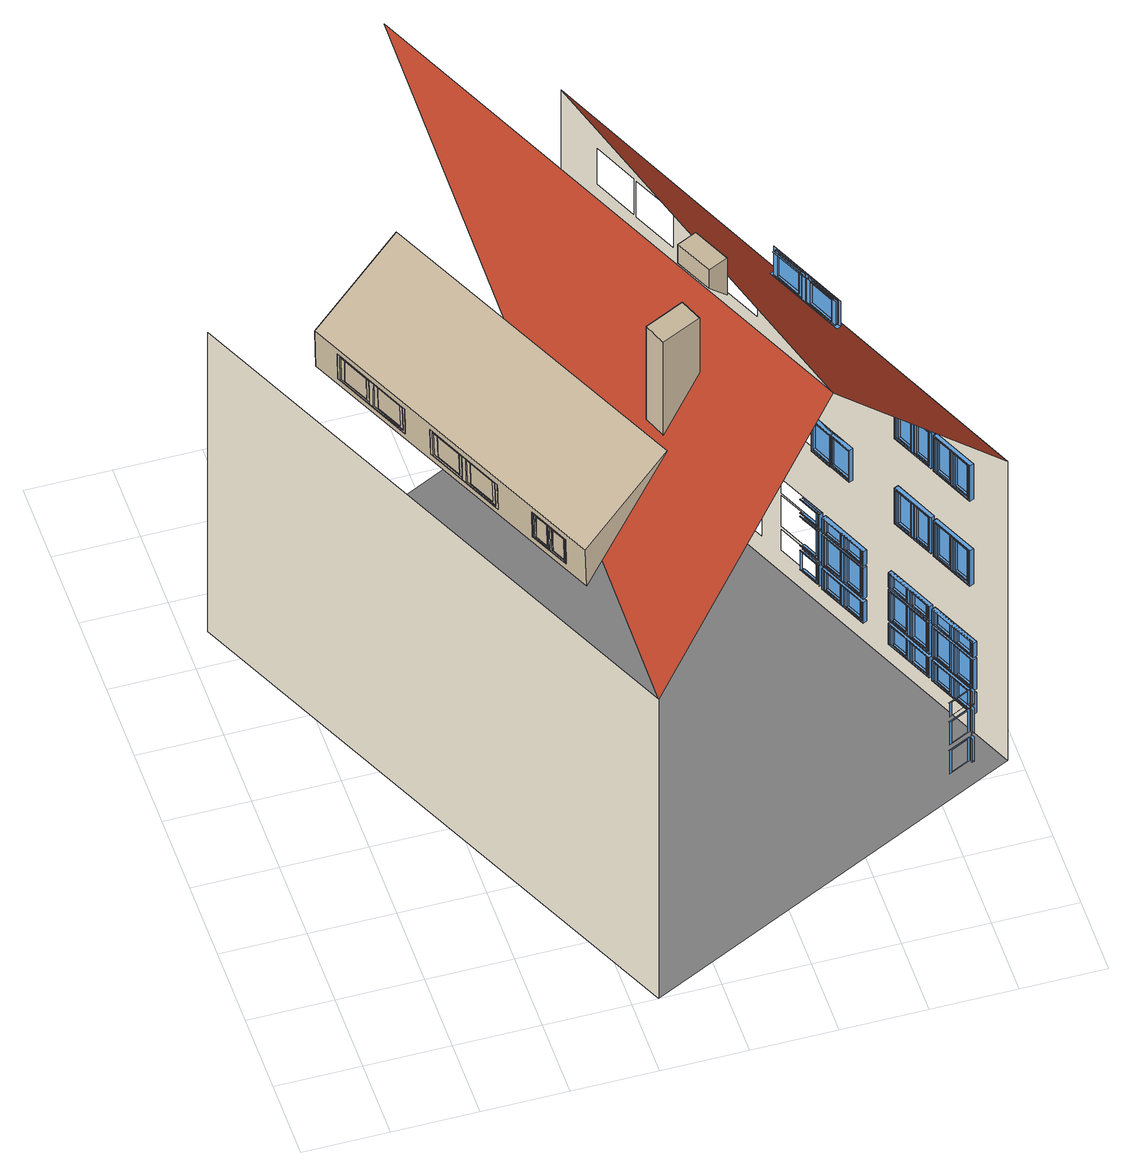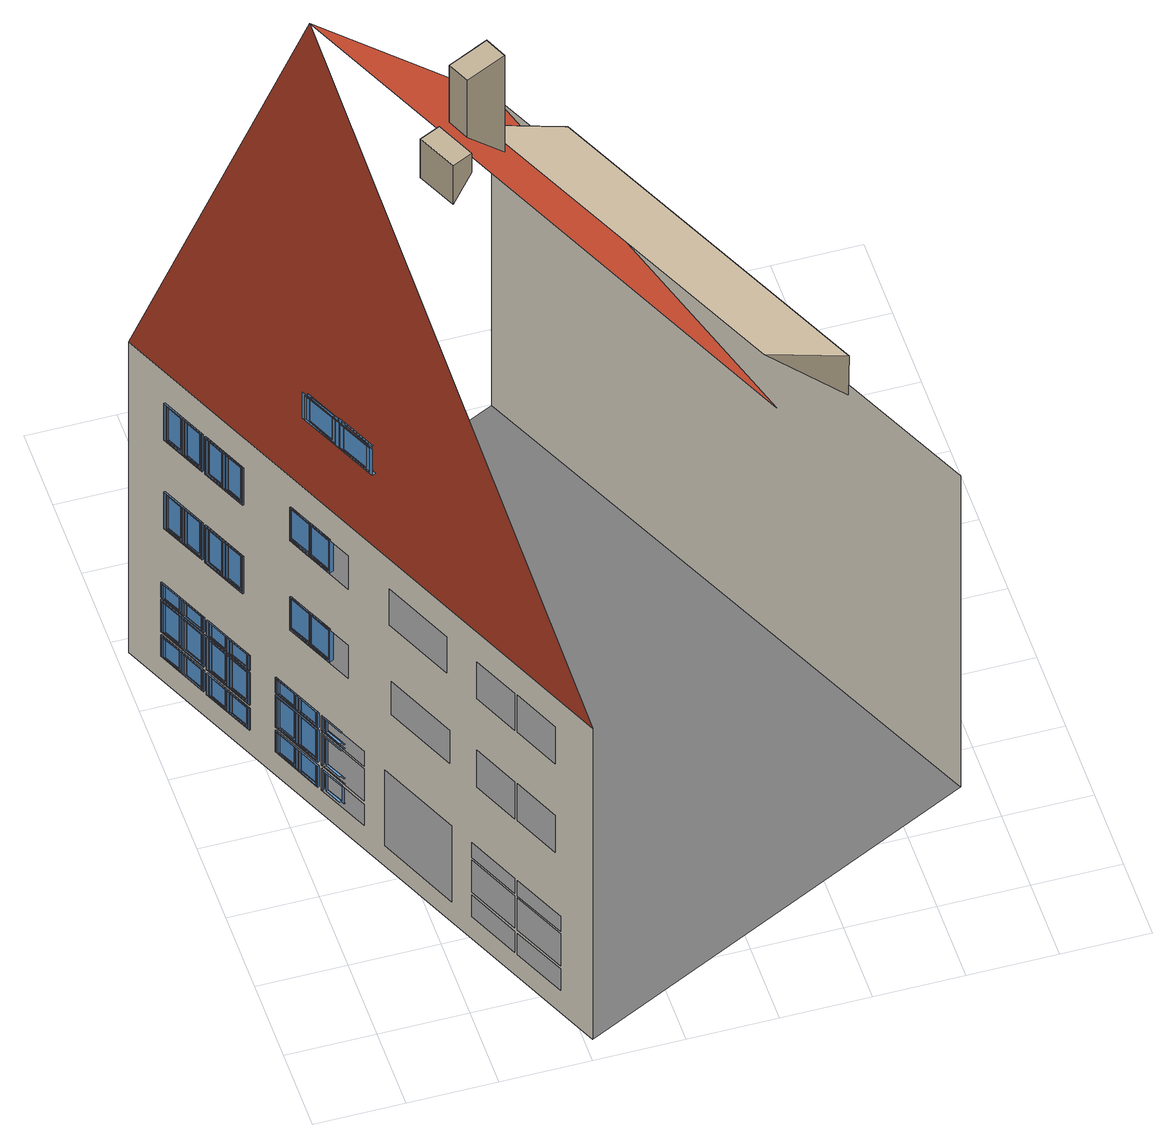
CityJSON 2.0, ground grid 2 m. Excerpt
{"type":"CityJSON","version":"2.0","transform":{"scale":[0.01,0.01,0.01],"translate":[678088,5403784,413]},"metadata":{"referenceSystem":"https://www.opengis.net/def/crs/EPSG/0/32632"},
"CityObjects":{
"building1":{"type":"Building","attributes":{"dataAvailable":"Sufficient","measuredHeight":16.65},"children":["building1-1","building1-2","building1-3"],"geometry":[{"type":"MultiSurface","lod":"3","boundaries":[[[0,1,2,3]],[[4,1,5]],[[0,3,6,7]],[[8,5,9]],[[10,11,12,13]],[[13,12,14,15],[16,17,18,19]],[[20,21,15,14]],[[17,16,22,23]],[[11,24,25,20]],[[20,14,12,11]],[[26,27,28,29]],[[30,31,22,23]],[[27,26,32,33],[30,31,22,23]],[[24,34,35,25]],[[33,32,36,37]],[[18,17,23,30]],[[38,39,40,41]],[[42,40,41,43],[29,28,44,45,46,47,37,36]],[[48,49,50,51]],[[27,33,37,28]],[[52,53,35,34],[49,54,55,48]],[[56,57,44,47]],[[47,44,28,37]],[[58,25,35,53]],[[49,54,59,50]],[[60,61,57,56],[59,62,51,50]],[[55,48,51,62]],[[50,59,62,51]],[[57,61,45,44]],[[60,56,47,46]],[[54,55,62,59]],[[61,60,46,45]],[[63,64,65,66]],[[67,68,69,70]],[[71,72,73,74]],[[66,65,75,76],[77,78,79,80]],[[70,69,81,82],[83,84,85,86]],[[74,73,87,88],[89,90,91,92]],[[93,63,66,76]],[[94,67,70,82]],[[95,71,74,88]],[[96,97,98,99]],[[100,101,102,103]],[[104,105,106,107]],[[108,109,110,111]],[[112,113,114,115]],[[116,117,118,119]],[[120,121,122,123]],[[124,125,126,127]],[[128,129,130,131]],[[122,132,133,123],[134,135,136,137]],[[138,139,133,132]],[[140,141,142,143]],[[144,145,146,147]],[[148,149,150,151]],[[152,153,154,155]],[[156,157,158,159,160,161,162,163,149,148]],[[164,165,166,167,168,169,170,171,153,152]],[[134,135,172,173]],[[174,175,176,177]],[[178,179,180,181]],[[121,138,132,122]],[[125,140,143,126]],[[129,144,147,130]],[[182,183,184,185,161,160,159,158]],[[186,187,188,189,169,168,167,166]],[[149,163,190,150]],[[153,171,191,154]],[[136,137,192,193]],[[194,195,196,197]],[[198,199,200,201]],[[150,190,202,151],[203,204,205,206]],[[154,191,207,155],[208,209,210,211]],[[203,206,212,213]],[[208,211,214,215]],[[185,216,162,161]],[[189,217,170,169]],[[156,148,151,202]],[[164,152,155,207]],[[218,219,220,221]],[[222,223,224,225]],[[226,227,228,229]],[[135,136,193,172]],[[175,194,197,176]],[[179,198,201,180]],[[230,231,232,233]],[[234,235,236,237]],[[238,239,240,241]],[[213,242,204,203]],[[215,243,209,208]],[[163,244,245,156]],[[245,246,157,156]],[[171,247,248,164]],[[248,249,165,164]],[[250,244,163,162]],[[251,247,171,170]],[[252,253,254,255]],[[256,257,258,259]],[[260,261,262,263]],[[264,265,266,267]],[[268,269,270,271]],[[272,273,274,275]],[[206,205,276,212]],[[211,210,277,214]],[[156,202,190,163]],[[164,207,191,171]],[[278,279,280,281]],[[282,283,284,285]],[[244,286,287,245]],[[247,288,289,248]],[[219,290,291,220]],[[223,292,293,224]],[[227,294,295,228]],[[182,158,157,296]],[[186,166,165,297]],[[220,291,298,221],[299,300,301,302]],[[224,293,303,225],[304,305,306,307]],[[228,295,308,229],[309,310,311,312]],[[313,218,221,298]],[[314,222,225,303]],[[315,226,229,308]],[[316,264,267,317]],[[318,268,271,319]],[[320,272,275,321]],[[322,323,255,254],[324,290,219,218,313,325,326,327]],[[328,329,259,258],[330,292,223,222,314,331,332,333]],[[334,335,263,262],[336,294,227,226,315,337,338,339]],[[245,340,341,244,250,342,343,246]],[[248,344,345,247,251,346,347,249]],[[246,348,296,157]],[[249,349,297,165]],[[242,276,205,204]],[[243,277,210,209]],[[276,212,213,242]],[[277,214,215,243]],[[279,350,351,280]],[[283,352,353,284]],[[279,278,354,350],[242,276,212,213]],[[283,282,355,352],[243,277,214,215]],[[244,341,356,286]],[[247,345,357,288]],[[358,359,360,361]],[[362,363,364,365]],[[290,324,325,313]],[[292,330,331,314]],[[294,336,337,315]],[[296,182,183,184,185,216,366,281,280,351]],[[297,186,187,188,189,217,367,285,284,353]],[[354,278,281,366]],[[355,282,285,367]],[[313,298,291,290]],[[314,303,293,292]],[[315,308,295,294]],[[368,250,162,216]],[[369,251,170,217]],[[370,371,372,373]],[[374,375,376,377]],[[378,379,380,381]],[[340,245,287,382]],[[344,248,289,383]],[[324,384,385,325]],[[330,386,387,331]],[[336,388,389,337]],[[390,360,361,391,382,287,286,356]],[[392,364,365,393,383,289,288,357]],[[300,299,394,395]],[[305,304,396,397]],[[310,309,398,399]],[[391,400,358,361]],[[359,401,390,360]],[[393,402,362,365]],[[363,403,392,364]],[[6,8,9,7],[404,405,406,407],[408,409,410,411],[412,413,414,415],[416,417,418,419],[420,421,422,423],[424,425,426,427],[428,429,430,431],[432,433,434,435],[436,437,438,439],[440,441,442,443],[444,445,446,447],[448,449,450,451],[452,453,454,455],[456,457,458,459],[460,461,462,463],[257,256,464,465],[238,466,467,239],[234,468,469,235],[470,231,230,471],[472,473,261,260],[253,252,474,475],[476,477,478,479],[480,481,482,483],[484,485,486,487],[488,489,490,491],[492,493,494,495],[496,497,498,499],[500,501,502,503],[504,505,506,507],[508,509,510,511],[512,513,514,515]],[[350,354,366,351]],[[352,355,367,353]],[[516,517,394,395]],[[518,519,396,397]],[[520,521,398,399]],[[250,368,505,342]],[[251,369,510,346]],[[522,523,524,525]],[[526,527,528,529]],[[371,530,531,372]],[[375,532,533,376]],[[379,534,535,380]],[[530,371,370,536],[516,517,394,395]],[[532,375,374,537],[518,519,396,397]],[[534,379,378,538],[520,521,398,399]],[[301,300,395,516]],[[306,305,397,518]],[[311,310,399,520]],[[246,343,504,348]],[[249,347,509,349]],[[255,323,474,252]],[[259,329,464,256]],[[263,335,472,260]],[[341,340,382,391,390,356]],[[345,344,383,393,392,357]],[[525,524,351,366]],[[368,525,366,216]],[[529,528,353,367]],[[369,529,367,217]],[[351,524,348,296]],[[353,528,349,297]],[[324,327,539,384]],[[330,333,540,386]],[[336,339,541,388]],[[536,370,373,542]],[[537,374,377,543]],[[538,378,381,544]],[[358,400,401,359]],[[362,402,403,363]],[[539,545,385,384],[546,547,548,549]],[[540,550,387,386],[551,552,553,554]],[[541,555,389,388],[556,557,558,559]],[[326,325,385,545]],[[332,331,387,550]],[[338,337,389,555]],[[523,560,561,524]],[[527,562,563,528]],[[505,504,343,342]],[[510,509,347,346]],[[549,546,564,565]],[[554,551,566,567]],[[559,556,568,569]],[[560,523,522,570],[400,401,359,358]],[[562,527,526,571],[402,403,363,362]],[[390,401,400,391]],[[392,403,402,393]],[[322,254,253,475]],[[328,258,257,465]],[[334,262,261,473]],[[475,474,252,253],[372,531,572,573,574,575,542,373]],[[465,464,256,257],[376,533,576,577,578,579,543,377]],[[473,472,260,261],[380,535,580,581,582,583,544,381]],[[530,536,542,531]],[[532,537,543,533]],[[534,538,544,535]],[[570,522,525,584]],[[571,526,529,585]],[[348,524,561,584,525,368,505,504]],[[349,528,563,585,529,369,510,509]],[[546,547,586,564]],[[551,552,587,566]],[[556,557,588,568]],[[589,590,572,575]],[[591,592,576,579]],[[593,594,580,583]],[[327,326,545,539]],[[333,332,550,540]],[[339,338,555,541]],[[575,572,531,542]],[[579,576,533,543]],[[583,580,535,544]],[[548,549,565,595]],[[553,554,567,596]],[[558,559,569,597]],[[598,599,590,589],[586,595,565,564]],[[600,601,592,591],[587,596,567,566]],[[602,603,594,593],[588,597,569,568]],[[564,586,595,565]],[[566,587,596,567]],[[568,588,597,569]],[[560,570,584,561]],[[562,571,585,563]],[[590,599,573,572]],[[592,601,577,576]],[[594,603,581,580]],[[547,548,595,586]],[[552,553,596,587]],[[557,558,597,588]],[[475,474,323,322]],[[465,464,329,328]],[[473,472,335,334]],[[598,589,575,574]],[[600,591,579,578]],[[602,593,583,582]],[[599,598,574,573]],[[601,600,578,577]],[[603,602,582,581]],[[604,605,606,607]],[[608,609,610,611]],[[612,613,614,615]],[[457,456,616,617]],[[452,455,618,619]],[[463,462,620,621]],[[622,623,624,625]],[[626,627,628,629]],[[605,630,631,606]],[[609,632,633,610]],[[613,634,635,614]],[[606,631,636,607],[637,638,639,640]],[[610,633,641,611],[642,643,644,645]],[[614,635,646,615],[647,648,649,650]],[[422,421,651,652]],[[415,414,653,654]],[[655,604,607,636]],[[656,608,611,641]],[[657,612,615,646]],[[658,659,617,616],[660,630,605,604,655,661,662,663]],[[664,665,619,618],[666,632,609,608,656,667,668,669]],[[670,671,621,620],[672,634,613,612,657,673,674,675]],[[623,676,677,624]],[[627,678,679,628]],[[624,677,680,625],[681,682,683,684]],[[628,679,685,629],[686,687,688,689]],[[630,660,661,655]],[[632,666,667,656]],[[634,672,673,657]],[[690,622,625,680]],[[691,626,629,685]],[[692,693,652,651],[694,676,623,622,690,695,696,697]],[[698,699,654,653],[700,678,627,626,691,701,702,703]],[[655,636,631,630]],[[656,641,633,632]],[[657,646,635,634]],[[704,705,706,707]],[[708,709,710,711]],[[712,713,714,715]],[[660,716,717,661]],[[666,718,719,667]],[[672,720,721,673]],[[676,694,695,690]],[[678,700,701,691]],[[638,637,722,723]],[[643,642,724,725]],[[648,647,726,727]],[[690,680,677,676]],[[691,685,679,678]],[[694,728,729,695]],[[700,730,731,701]],[[732,733,734,735]],[[736,737,738,739]],[[740,741,722,723]],[[742,743,724,725]],[[744,745,726,727]],[[682,681,746,747]],[[687,686,748,749]],[[705,750,751,706]],[[709,752,753,710]],[[713,754,755,714]],[[750,705,704,756],[740,741,722,723]],[[752,709,708,757],[742,743,724,725]],[[754,713,712,758],[744,745,726,727]],[[639,638,723,740]],[[644,643,725,742]],[[649,648,727,744]],[[617,659,458,457]],[[619,665,453,452]],[[621,671,460,463]],[[660,663,759,716]],[[666,669,760,718]],[[672,675,761,720]],[[756,704,707,762]],[[757,708,711,763]],[[758,712,715,764]],[[683,682,747,765]],[[688,687,749,766]],[[765,767,746,747]],[[766,768,748,749]],[[769,733,732,770],[765,767,746,747]],[[771,737,736,772],[766,768,748,749]],[[759,773,717,716],[774,775,776,777]],[[760,778,719,718],[779,780,781,782]],[[761,783,721,720],[784,785,786,787]],[[652,693,423,422]],[[654,699,412,415]],[[733,769,788,734]],[[737,771,789,738]],[[694,697,790,728]],[[700,703,791,730]],[[662,661,717,773]],[[668,667,719,778]],[[674,673,721,783]],[[777,774,792,793]],[[782,779,794,795]],[[787,784,796,797]],[[790,798,729,728],[799,800,801,802]],[[791,803,731,730],[804,805,806,807]],[[770,732,735,808]],[[772,736,739,809]],[[696,695,729,798]],[[702,701,731,803]],[[658,616,456,459]],[[664,618,455,454]],[[670,620,462,461]],[[459,458,457,456],[706,751,810,811,812,813,762,707]],[[454,453,452,455],[710,753,814,815,816,817,763,711]],[[461,460,463,462],[714,755,818,819,820,821,764,715]],[[802,799,822,823]],[[807,804,824,825]],[[750,756,762,751]],[[752,757,763,753]],[[754,758,764,755]],[[774,775,826,792]],[[779,780,827,794]],[[784,785,828,796]],[[692,651,421,420]],[[698,653,414,413]],[[829,830,810,813]],[[831,832,814,817]],[[833,834,818,821]],[[663,662,773,759]],[[669,668,778,760]],[[675,674,783,761]],[[813,810,751,762]],[[817,814,753,763]],[[821,818,755,764]],[[420,423,422,421],[734,788,835,836,837,838,808,735]],[[413,412,415,414],[738,789,839,840,841,842,809,739]],[[769,770,808,788]],[[771,772,809,789]],[[776,777,793,843]],[[781,782,795,844]],[[786,787,797,845]],[[697,696,798,790]],[[703,702,803,791]],[[799,800,846,822]],[[804,805,847,824]],[[848,849,830,829],[826,843,793,792]],[[850,851,832,831],[827,844,795,794]],[[852,853,834,833],[828,845,797,796]],[[854,855,835,838]],[[856,857,839,842]],[[792,826,843,793]],[[794,827,844,795]],[[796,828,845,797]],[[801,802,823,858]],[[806,807,825,859]],[[838,835,788,808]],[[842,839,789,809]],[[860,861,862,863]],[[864,865,866,867]],[[868,869,870,871]],[[872,873,855,854],[846,858,823,822]],[[874,875,857,856],[847,859,825,824]],[[822,846,858,823]],[[824,847,859,825]],[[830,849,811,810]],[[832,851,815,814]],[[834,853,819,818]],[[775,776,843,826]],[[780,781,844,827]],[[785,786,845,828]],[[876,877,878,879]],[[880,881,882,883]],[[459,458,659,658]],[[454,453,665,664]],[[461,460,671,670]],[[800,801,858,846]],[[805,806,859,847]],[[420,423,693,692]],[[413,412,699,698]],[[855,873,836,835]],[[857,875,840,839]],[[449,448,884,885]],[[440,443,886,887]],[[445,444,888,889]],[[848,829,813,812]],[[850,831,817,816]],[[852,833,821,820]],[[419,418,890,891]],[[411,410,892,893]],[[872,854,838,837]],[[874,856,842,841]],[[861,894,895,862]],[[865,896,897,866]],[[869,898,899,870]],[[877,900,901,878]],[[881,902,903,882]],[[862,895,904,863],[905,906,907,908]],[[866,897,909,867],[910,911,912,913]],[[870,899,914,871],[915,916,917,918]],[[878,901,919,879],[920,921,922,923]],[[882,903,924,883],[925,926,927,928]],[[929,876,879,919]],[[930,880,883,924]],[[931,860,863,904]],[[932,864,867,909]],[[933,868,871,914]],[[934,935,891,890],[936,900,877,876,929,937,938,939]],[[940,941,893,892],[942,902,881,880,930,943,944,945]],[[849,848,812,811]],[[851,850,816,815]],[[853,852,820,819]],[[946,947,885,884],[948,894,861,860,931,949,950,951]],[[952,953,887,886],[954,896,865,864,932,955,956,957]],[[958,959,889,888],[960,898,869,868,933,961,962,963]],[[873,872,837,836]],[[875,874,841,840]],[[900,936,937,929]],[[902,942,943,930]],[[894,948,949,931]],[[896,954,955,932]],[[898,960,961,933]],[[929,919,901,900]],[[930,924,903,902]],[[931,904,895,894]],[[932,909,897,896]],[[933,914,899,898]],[[964,965,966,967]],[[968,969,970,971]],[[972,973,974,975]],[[936,976,977,937]],[[942,978,979,943]],[[980,981,982,983]],[[984,985,986,987]],[[948,988,989,949]],[[954,990,991,955]],[[960,992,993,961]],[[906,905,994,995]],[[911,910,996,997]],[[916,915,998,999]],[[921,920,1000,1001]],[[926,925,1002,1003]],[[1004,1005,994,995]],[[1006,1007,996,997]],[[1008,1009,998,999]],[[1010,1011,1000,1001]],[[1012,1013,1002,1003]],[[922,921,1001,1010]],[[927,926,1003,1012]],[[965,1014,1015,966]],[[969,1016,1017,970]],[[973,1018,1019,974]],[[1014,965,964,1020],[1004,1005,994,995]],[[1016,969,968,1021],[1006,1007,996,997]],[[1018,973,972,1022],[1008,1009,998,999]],[[1023,981,980,1024],[1010,1011,1000,1001]],[[1025,985,984,1026],[1012,1013,1002,1003]],[[891,935,416,419]],[[893,941,408,411]],[[907,906,995,1004]],[[912,911,997,1006]],[[917,916,999,1008]],[[981,1023,1027,982]],[[985,1025,1028,986]],[[885,947,450,449]],[[887,953,441,440]],[[889,959,446,445]],[[936,939,1029,976]],[[942,945,1030,978]],[[948,951,1031,988]],[[954,957,1032,990]],[[960,963,1033,992]],[[1029,1034,977,976],[1035,1036,1037,1038]],[[1030,1039,979,978],[1040,1041,1042,1043]],[[1024,980,983,1044]],[[1026,984,987,1045]],[[1020,964,967,1046]],[[1021,968,971,1047]],[[1022,972,975,1048]],[[938,937,977,1034]],[[944,943,979,1039]],[[1031,1049,989,988],[1050,1051,1052,1053]],[[1032,1054,991,990],[1055,1056,1057,1058]],[[1033,1059,993,992],[1060,1061,1062,1063]],[[1038,1035,1064,1065]],[[1043,1040,1066,1067]],[[950,949,989,1049]],[[956,955,991,1054]],[[962,961,993,1059]],[[1053,1050,1068,1069]],[[1058,1055,1070,1071]],[[1063,1060,1072,1073]],[[934,890,418,417]],[[940,892,410,409]],[[946,884,448,451]],[[952,886,443,442]],[[958,888,444,447]],[[417,416,419,418],[982,1027,1074,1075,1076,1077,1044,983]],[[409,408,411,410],[986,1028,1078,1079,1080,1081,1045,987]],[[1023,1024,1044,1027]],[[1025,1026,1045,1028]],[[451,450,449,448],[966,1015,1082,1083,1084,1085,1046,967]],[[442,441,440,443],[970,1017,1086,1087,1088,1089,1047,971]],[[447,446,445,444],[974,1019,1090,1091,1092,1093,1048,975]],[[939,938,1034,1029]],[[945,944,1039,1030]],[[1035,1036,1094,1064]],[[1040,1041,1095,1066]],[[1014,1020,1046,1015]],[[1016,1021,1047,1017]],[[1018,1022,1048,1019]],[[1096,1097,1074,1077]],[[1098,1099,1078,1081]],[[1050,1051,1100,1068]],[[1055,1056,1101,1070]],[[1060,1061,1102,1072]],[[1037,1038,1065,1103]],[[1042,1043,1067,1104]],[[1077,1074,1027,1044]],[[1081,1078,1028,1045]],[[1105,1106,1082,1085]],[[1107,1108,1086,1089]],[[1109,1110,1090,1093]],[[951,950,1049,1031]],[[957,956,1054,1032]],[[963,962,1059,1033]],[[1085,1082,1015,1046]],[[1089,1086,1017,1047]],[[1093,1090,1019,1048]],[[1111,1112,1097,1096],[1094,1103,1065,1064]],[[1113,1114,1099,1098],[1095,1104,1067,1066]],[[1064,1094,1103,1065]],[[1066,1095,1104,1067]],[[1052,1053,1069,1115]],[[1057,1058,1071,1116]],[[1062,1063,1073,1117]],[[1118,1119,1106,1105],[1100,1115,1069,1068]],[[1120,1121,1108,1107],[1101,1116,1071,1070]],[[1122,1123,1110,1109],[1102,1117,1073,1072]],[[1068,1100,1115,1069]],[[1070,1101,1116,1071]],[[1072,1102,1117,1073]],[[1036,1037,1103,1094]],[[1041,1042,1104,1095]],[[417,416,935,934]],[[409,408,941,940]],[[1097,1112,1075,1074]],[[1099,1114,1079,1078]],[[1106,1119,1083,1082]],[[1108,1121,1087,1086]],[[1110,1123,1091,1090]],[[1051,1052,1115,1100]],[[1056,1057,1116,1101]],[[1061,1062,1117,1102]],[[451,450,947,946]],[[442,441,953,952]],[[447,446,959,958]],[[1111,1096,1077,1076]],[[1113,1098,1081,1080]],[[1118,1105,1085,1084]],[[1120,1107,1089,1088]],[[1122,1109,1093,1092]],[[1112,1111,1076,1075]],[[1114,1113,1080,1079]],[[1119,1118,1084,1083]],[[1121,1120,1088,1087]],[[1123,1122,1092,1091]]],"semantics":{"surfaces":[{"type":"WallSurface"},{"type":"RoofSurface","klumMaterialClass":"Ceramic","klumMaterialIndex":"D201","materialUncertainty":0.3},{"type":"GroundSurface"},{"type":"Window"}],"values":[0,1,2,1,3,3,3,3,3,3,3,3,3,3,3,3,3,3,3,3,3,3,3,3,3,3,3,3,3,3,3,3,3,3,3,3,3,3,3,3,3,3,3,3,3,3,3,3,3,3,3,3,3,3,3,3,3,3,3,3,3,3,3,3,3,3,3,3,3,3,3,3,3,3,3,3,3,3,3,3,3,3,3,3,3,3,3,3,3,3,3,3,3,3,3,3,3,3,3,3,3,3,3,3,3,3,3,3,3,3,3,3,3,3,3,3,3,3,3,3,3,3,3,3,3,3,3,3,3,3,3,3,3,3,3,3,3,3,3,3,3,3,3,3,3,3,3,3,3,3,3,3,3,3,3,3,3,3,3,3,3,3,3,3,3,3,3,3,3,3,3,3,0,3,3,3,3,3,3,3,3,3,3,3,3,3,3,3,3,3,3,3,3,3,3,3,3,3,3,3,3,3,3,3,3,3,3,3,3,3,3,3,3,3,3,3,3,3,3,3,3,3,3,3,3,3,3,3,3,3,3,3,3,3,3,3,3,3,3,3,3,3,3,3,3,3,3,3,3,3,3,3,3,3,3,3,3,3,3,3,3,3,3,3,3,3,3,3,3,3,3,3,3,3,3,3,3,3,3,3,3,3,3,3,3,3,3,3,3,3,3,3,3,3,3,3,3,3,3,3,3,3,3,3,3,3,3,3,3,3,3,3,3,3,3,3,3,3,3,3,3,3,3,3,3,3,3,3,3,3,3,3,3,3,3,3,3,3,3,3,3,3,3,3,3,3,3,3,3,3,3,3,3,3,3,3,3,3,3,3,3,3,3,3,3,3,3,3,3,3,3,3,3,3,3,3,3,3,3,3,3,3,3,3,3,3,3,3,3,3,3,3,3,3,3,3,3,3,3,3,3,3,3,3,3,3,3,3,3,3,3,3,3,3,3,3,3,3,3,3,3,3,3,3,3,3,3,3,3,3,3,3,3,3,3,3,3,3,3,3,3,3,3,3,3,3,3,3,3,3,3,3,3,3,3,3,3,3,3,3,3,3,3,3,3,3,3,3,3,3,3,3,3,3,3,3,3,3,3,3,3,3,3,3,3,3,3,3,3,3,3,3,3,3,3,3,3,3,3,3,3,3,3,3,3,3,3,3,3,3,3,3,3,3,3,3,3,3,3,3,3,3,3,3,3,3,3,3,3,3,3,3,3,3,3,3,3,3,3,3,3,3,3,3,3,3,3,3,3,3,3,3,3,3,3,3,3,3,3,3,3,3,3,3,3,3,3,3,3,3,3,3,3,3,3,3,3,3,3,3,3,3,3,3,3,3,3,3,3,3,3,3,3,3,3,3,3,3,3,3,3,3,3,3,3,3,3,3,3,3,3,3,3,3,3,3,3,3,3,3,3,3,3,3,3,3,3,3,3,3,3,3,3,3,3,3,3,3,3,3]}}]},
"building1-1":{"type":"BuildingInstallation","parents":["building1"],"geometry":[{"type":"MultiSurface","lod":"3","boundaries":[[[1124,1125,1126]],[[1127,1128,1129]],[[1125,1124,1129,1128],[1130,1131,1132,1133],[1134,1135,1136,1137],[1138,1139,1140,1141]],[[1126,1125,1128,1127]],[[1142,1143,1144,1145]],[[1146,1147,1148,1149]],[[1150,1151,1152,1153],[1142,1149,1154,1155,1146,1156,1157,1143]],[[1137,1136,1135,1134],[1158,1159,1160,1161,1162,1163,1164,1165]],[[1166,1167,1161,1160]],[[1135,1134,1153,1152]],[[1168,1169,1170,1171]],[[1172,1173,1174,1175]],[[1157,1156,1176,1177]],[[1178,1179,1180,1181]],[[1137,1136,1151,1150]],[[1182,1166,1160,1163]],[[1142,1145,1176,1156]],[[1155,1154,1183,1184]],[[1185,1186,1174,1175]],[[1169,1178,1181,1170]],[[1179,1168,1171,1180]],[[1152,1151,1136,1135]],[[1146,1155,1184,1147]],[[1167,1187,1162,1161]],[[1188,1189,1164,1159]],[[1181,1180,1171,1170]],[[1163,1160,1159,1164]],[[1143,1157,1177,1144]],[[1187,1182,1163,1162]],[[1183,1148,1147,1184],[1173,1172,1190,1191]],[[1189,1192,1165,1164]],[[1192,1193,1158,1165]],[[1190,1172,1175,1185]],[[1150,1153,1134,1137]],[[1188,1193,1192,1189],[1185,1186,1174,1175]],[[1154,1149,1148,1183]],[[1144,1177,1176,1145],[1178,1179,1168,1169]],[[1187,1167,1166,1182],[1180,1171,1170,1181]],[[1149,1142,1156,1146]],[[1193,1188,1159,1158]],[[1194,1195,1196,1197]],[[1139,1138,1198,1199]],[[1200,1201,1196,1195]],[[1202,1203,1204,1205]],[[1206,1207,1208,1209]],[[1139,1138,1141,1140],[1210,1211,1204,1212,1213,1205,1214,1215]],[[1216,1217,1218,1219]],[[1220,1221,1222,1223]],[[1200,1224,1225,1201]],[[1199,1198,1226,1227],[1200,1209,1228,1229,1206,1195,1194,1224]],[[1141,1140,1227,1226]],[[1203,1230,1212,1204]],[[1231,1232,1219,1218]],[[1233,1208,1207,1234],[1221,1220,1235,1236]],[[1237,1238,1211,1210]],[[1230,1239,1213,1212]],[[1240,1241,1215,1214]],[[1224,1194,1197,1225]],[[1239,1230,1203,1202],[1232,1219,1218,1231]],[[1225,1197,1196,1201],[1242,1243,1216,1217]],[[1235,1220,1223,1244]],[[1226,1198,1138,1141]],[[1243,1216,1219,1232]],[[1238,1240,1214,1211]],[[1209,1200,1195,1206]],[[1239,1202,1205,1213]],[[1228,1209,1208,1233]],[[1199,1227,1140,1139]],[[1217,1242,1231,1218]],[[1229,1228,1233,1234]],[[1241,1237,1210,1215]],[[1242,1243,1232,1231]],[[1244,1245,1222,1223]],[[1205,1204,1211,1214]],[[1206,1229,1234,1207]],[[1238,1237,1241,1240],[1244,1245,1222,1223]],[[1246,1247,1248,1249]],[[1130,1133,1250,1251]],[[1252,1253,1254,1255]],[[1256,1257,1258,1259]],[[1260,1261,1262,1263]],[[1132,1131,1130,1133],[1264,1265,1255,1254,1266,1267,1268,1269]],[[1270,1271,1272,1273]],[[1274,1275,1276,1277]],[[1278,1279,1251,1250],[1274,1273,1280,1281,1270,1261,1260,1275]],[[1275,1260,1263,1276]],[[1270,1281,1282,1271]],[[1267,1255,1265,1268]],[[1280,1273,1272,1283]],[[1284,1285,1286,1287],[1288,1289,1248,1249]],[[1285,1284,1265,1264]],[[1253,1290,1266,1254]],[[1290,1253,1252,1291],[1292,1259,1258,1293]],[[1276,1263,1262,1277],[1294,1295,1256,1257]],[[1278,1250,1133,1132]],[[1273,1274,1261,1270]],[[1287,1286,1269,1268]],[[1284,1287,1268,1265]],[[1293,1292,1259,1258]],[[1251,1279,1131,1130]],[[1286,1285,1264,1269]],[[1290,1291,1267,1266]],[[1257,1294,1293,1258]],[[1295,1256,1259,1292]],[[1291,1252,1255,1267]],[[1288,1289,1248,1249]],[[1283,1272,1271,1282],[1247,1246,1296,1297]],[[1294,1295,1292,1293]],[[1132,1131,1279,1278]],[[1274,1277,1262,1261]],[[1296,1246,1249,1288]],[[1281,1280,1283,1282]]]}]},
"building1-2":{"type":"BuildingInstallation","attributes":{"@cityeditor:layer":"Unclassified.LoD3","materialUncertainty":1},"parents":["building1"],"geometry":[{"type":"MultiSurface","lod":"3","boundaries":[[[1298,1299,1300,1301]],[[1302,1303,1304,1305]],[[1301,1300,1305,1304]],[[1303,1302,1299,1298]],[[1301,1304,1303,1298]]]}]},
"building1-3":{"type":"BuildingInstallation","attributes":{"@cityeditor:layer":"Unclassified.LoD3","materialUncertainty":1},"parents":["building1"],"geometry":[{"type":"MultiSurface","lod":"3","boundaries":[[[1306,1307,1308,1309]],[[1310,1307,1306,1311]],[[1308,1312,1313,1309]],[[1309,1313,1311,1306]],[[1312,1310,1311,1313]],[[1312,1308,1307,1310]]]}]}
},
"vertices":[
[659,1,59],[659,1,1001],[55,1296,1001],[55,1296,59],[518,1520,1591],[1116,219,1591],[981,1743,59],[1572,437,59],[981,1743,1001],[1572,437,1001],[1226,1012,1174],[1265,928,1174],[1267,929,1174],[1229,1013,1174],[1267,929,1100],[1229,1013,1100],[1234,1002,1104],[1262,939,1104],[1262,939,1171],[1234,1002,1171],[1265,928,1100],[1226,1012,1100],[1238,1004,1104],[1267,942,1104],[1270,917,1174],[1270,917,1100],[1233,1015,1100],[1272,931,1100],[1274,932,1100],[1235,1016,1100],[1267,942,1171],[1238,1004,1171],[1233,1015,1174],[1272,931,1174],[1272,918,1174],[1272,918,1100],[1235,1016,1174],[1274,932,1174],[1223,1020,1098],[1312,825,1098],[1321,829,1098],[1232,1024,1098],[1321,829,1177],[1232,1024,1177],[1279,921,1100],[1318,837,1100],[1318,837,1174],[1279,921,1174],[1277,907,1171],[1277,907,1104],[1282,909,1104],[1282,909,1171],[1311,834,1174],[1311,834,1100],[1306,844,1104],[1306,844,1171],[1277,920,1174],[1277,920,1100],[1308,833,1100],[1310,846,1104],[1315,836,1174],[1315,836,1100],[1310,846,1171],[1475,401,293],[1422,376,293],[1423,374,293],[1476,399,293],[1475,401,202],[1422,376,202],[1423,374,202],[1476,399,202],[1475,401,352],[1422,376,352],[1423,374,352],[1476,399,352],[1423,374,221],[1476,399,221],[1469,396,224],[1430,377,224],[1430,377,290],[1469,396,290],[1423,374,130],[1476,399,130],[1469,396,133],[1430,377,133],[1430,377,199],[1469,396,199],[1423,374,310],[1476,399,310],[1469,396,311],[1430,377,311],[1430,377,350],[1469,396,350],[1475,401,221],[1475,401,130],[1475,401,310],[1478,395,293],[1478,395,221],[1479,392,221],[1479,392,293],[1478,395,202],[1478,395,130],[1479,392,130],[1479,392,202],[1478,395,352],[1478,395,310],[1479,392,310],[1479,392,352],[1484,395,218],[1484,395,296],[1480,404,296],[1480,404,218],[1484,395,128],[1484,395,205],[1480,404,205],[1480,404,128],[1484,395,308],[1484,395,353],[1480,404,353],[1480,404,308],[1292,1031,191],[1316,979,191],[1318,980,191],[1294,1032,191],[1292,1031,298],[1316,979,298],[1318,980,298],[1294,1032,298],[1292,1031,352],[1316,979,352],[1318,980,352],[1294,1032,352],[1318,980,131],[1294,1032,131],[1297,1025,134],[1315,987,134],[1315,987,189],[1297,1025,189],[1316,979,131],[1292,1031,131],[1316,979,207],[1292,1031,207],[1294,1032,207],[1318,980,207],[1316,979,310],[1292,1031,310],[1294,1032,310],[1318,980,310],[1308,995,808],[1308,995,903],[1310,996,903],[1310,996,808],[1308,995,538],[1308,995,632],[1310,996,632],[1310,996,538],[1332,942,808],[1332,942,805],[1307,997,805],[1307,997,808],[1307,997,903],[1307,997,906],[1332,942,906],[1332,942,903],[1332,942,538],[1332,942,535],[1307,997,535],[1307,997,538],[1307,997,632],[1307,997,635],[1332,942,635],[1332,942,632],[1319,989,134],[1302,1027,134],[1297,1025,211],[1315,987,211],[1319,989,211],[1302,1027,211],[1297,1025,311],[1315,987,311],[1319,989,311],[1302,1027,311],[1317,1001,805],[1317,1001,808],[1317,1001,903],[1317,1001,906],[1317,1001,535],[1317,1001,538],[1317,1001,632],[1317,1001,635],[1334,943,903],[1334,943,632],[1302,1027,189],[1319,989,189],[1315,987,294],[1297,1025,294],[1302,1027,294],[1319,989,294],[1315,987,350],[1297,1025,350],[1302,1027,350],[1319,989,350],[1334,943,808],[1311,995,813],[1333,945,813],[1333,945,899],[1311,995,899],[1334,943,538],[1311,995,542],[1333,945,542],[1333,945,628],[1311,995,628],[1316,997,899],[1316,997,813],[1316,997,628],[1316,997,542],[1341,947,906],[1341,947,635],[1324,961,207],[1324,961,298],[1326,962,298],[1326,962,207],[1324,961,310],[1324,961,352],[1326,962,352],[1326,962,310],[1324,961,131],[1324,961,191],[1326,962,191],[1326,962,131],[1327,978,193],[1327,978,129],[1318,974,129],[1318,974,193],[1327,978,301],[1327,978,204],[1318,974,204],[1318,974,301],[1327,978,353],[1327,978,308],[1318,974,308],[1318,974,353],[1338,947,813],[1338,947,542],[1333,941,903],[1333,941,808],[1333,941,805],[1333,941,632],[1333,941,538],[1333,941,535],[1333,941,906],[1333,941,635],[1331,970,204],[1331,970,301],[1321,966,301],[1321,966,204],[1331,970,308],[1331,970,353],[1321,966,353],[1321,966,308],[1331,970,129],[1331,970,193],[1321,966,193],[1321,966,129],[1322,982,191],[1299,1034,191],[1301,1035,191],[1325,983,191],[1322,982,298],[1299,1034,298],[1301,1035,298],[1325,983,298],[1322,982,352],[1299,1034,352],[1301,1035,352],[1325,983,352],[1338,947,899],[1338,947,628],[1315,998,903],[1315,998,808],[1317,999,808],[1317,999,903],[1315,998,632],[1315,998,538],[1317,999,538],[1317,999,632],[1335,942,903],[1335,942,808],[1335,942,632],[1335,942,538],[1347,909,298],[1350,910,298],[1347,909,352],[1350,910,352],[1347,909,191],[1350,910,191],[1341,947,805],[1341,947,535],[1350,910,207],[1329,955,211],[1347,917,211],[1347,917,294],[1329,955,294],[1350,910,310],[1329,955,311],[1347,917,311],[1347,917,350],[1329,955,350],[1350,910,131],[1329,955,134],[1347,917,134],[1347,917,189],[1329,955,189],[1347,909,207],[1347,909,310],[1347,909,131],[1322,982,131],[1325,983,131],[1322,982,207],[1325,983,207],[1322,982,310],[1325,983,310],[1376,845,301],[1376,845,204],[1350,902,298],[1350,902,207],[1374,850,207],[1374,850,298],[1376,845,353],[1376,845,308],[1350,902,352],[1350,902,310],[1374,850,310],[1374,850,352],[1376,845,193],[1376,845,129],[1350,902,191],[1350,902,131],[1374,850,131],[1374,850,191],[1357,888,808],[1357,888,903],[1358,886,906],[1358,886,805],[1357,888,538],[1357,888,632],[1358,886,635],[1358,886,535],[1342,945,805],[1342,945,535],[1339,946,808],[1341,947,808],[1339,946,538],[1341,947,538],[1339,946,903],[1339,946,632],[1359,889,903],[1359,889,632],[1340,942,813],[1340,942,899],[1336,940,899],[1336,940,813],[1340,942,542],[1340,942,628],[1336,940,628],[1336,940,542],[1341,947,903],[1341,947,632],[1342,945,906],[1342,945,635],[1330,964,298],[1330,964,207],[1333,965,207],[1333,965,298],[1330,964,352],[1330,964,310],[1333,965,310],[1333,965,352],[1330,964,191],[1330,964,131],[1333,965,131],[1333,965,191],[1359,889,808],[1359,889,538],[1353,903,298],[1353,903,207],[1353,903,352],[1353,903,310],[1353,903,191],[1353,903,131],[1359,889,899],[1359,889,813],[1359,889,628],[1359,889,542],[1333,958,211],[1351,919,211],[1333,958,311],[1351,919,311],[1333,958,134],[1351,919,134],[1364,891,813],[1364,891,899],[1364,891,542],[1364,891,628],[1246,1157,120],[1246,1157,349],[1161,1346,349],[1161,1346,120],[1527,537,793],[1527,537,904],[1478,644,904],[1478,644,793],[1475,652,793],[1475,652,905],[1427,758,905],[1427,758,793],[1527,537,525],[1527,537,636],[1478,644,636],[1478,644,525],[1475,652,637],[1427,758,637],[1427,758,525],[1475,652,525],[1080,1523,642],[1080,1523,530],[1129,1416,530],[1129,1416,642],[1029,1637,643],[1029,1637,531],[1077,1530,531],[1077,1530,643],[1129,1416,910],[1080,1523,910],[1080,1523,798],[1129,1416,798],[1077,1530,911],[1029,1637,911],[1029,1637,799],[1077,1530,799],[1476,648,308],[1531,527,308],[1531,527,353],[1476,648,353],[1476,648,301],[1476,648,204],[1531,527,204],[1531,527,301],[1476,648,193],[1476,648,129],[1531,527,129],[1531,527,193],[1418,777,129],[1473,656,129],[1473,656,193],[1418,777,193],[1418,777,301],[1418,777,204],[1473,656,204],[1473,656,301],[1473,656,308],[1473,656,353],[1418,777,353],[1418,777,308],[1385,849,308],[1385,849,353],[1272,1099,353],[1272,1099,308],[1272,1099,301],[1272,1099,204],[1272,1099,129],[1272,1099,193],[1385,849,129],[1385,849,193],[1385,849,204],[1385,849,301],[1080,1523,125],[1135,1401,125],[1135,1401,189],[1080,1523,189],[1022,1651,189],[1022,1651,125],[1077,1530,125],[1077,1530,189],[1077,1530,296],[1022,1651,296],[1022,1651,199],[1077,1530,199],[1135,1401,199],[1135,1401,296],[1080,1523,296],[1080,1523,199],[1135,1401,349],[1080,1523,349],[1080,1523,303],[1135,1401,303],[1022,1651,349],[1022,1651,303],[1077,1530,303],[1077,1530,349],[1240,1170,909],[1167,1331,909],[1167,1331,800],[1240,1170,800],[1367,890,805],[1367,890,906],[1292,1055,906],[1292,1055,805],[1292,1055,535],[1367,890,535],[1367,890,635],[1292,1055,635],[1163,1341,535],[1238,1176,535],[1238,1176,635],[1163,1341,635],[1351,919,294],[1333,958,294],[1351,919,350],[1333,958,350],[1351,919,189],[1333,958,189],[1340,944,903],[1340,944,808],[1342,945,808],[1342,945,903],[1340,944,632],[1340,944,538],[1342,945,538],[1342,945,632],[1354,912,207],[1356,913,207],[1354,912,310],[1356,913,310],[1354,912,131],[1356,913,131],[1354,912,298],[1354,912,352],[1354,912,191],[1376,851,298],[1376,851,352],[1376,851,191],[1356,913,298],[1356,913,352],[1356,913,191],[1376,851,207],[1356,896,211],[1373,857,211],[1373,857,294],[1356,896,294],[1376,851,310],[1356,896,311],[1373,857,311],[1373,857,350],[1356,896,350],[1376,851,131],[1356,896,134],[1373,857,134],[1373,857,189],[1356,896,189],[1364,890,808],[1366,891,808],[1364,890,538],[1366,891,538],[1360,898,211],[1360,898,294],[1360,898,311],[1360,898,350],[1360,898,134],[1360,898,189],[1364,890,903],[1364,890,632],[1359,906,207],[1383,854,207],[1383,854,298],[1359,906,298],[1359,906,310],[1383,854,310],[1383,854,352],[1359,906,352],[1359,906,131],[1383,854,131],[1383,854,191],[1359,906,191],[1366,891,903],[1366,891,632],[1378,859,211],[1378,859,311],[1378,859,134],[1357,905,298],[1357,905,207],[1357,905,352],[1357,905,310],[1357,905,191],[1357,905,131],[1378,859,294],[1378,859,350],[1378,859,189],[1381,853,298],[1381,853,207],[1381,853,352],[1381,853,310],[1381,853,191],[1381,853,131],[1411,767,207],[1411,767,298],[1414,768,298],[1414,768,207],[1411,767,131],[1411,767,191],[1414,768,191],[1414,768,131],[1411,767,309],[1411,767,352],[1414,768,352],[1414,768,309],[1409,772,301],[1409,772,204],[1409,772,193],[1409,772,129],[1409,772,353],[1409,772,308],[1419,750,529],[1419,750,633],[1422,751,633],[1422,751,529],[1419,750,797],[1419,750,901],[1422,751,901],[1422,751,797],[1435,716,298],[1437,717,298],[1435,716,191],[1437,717,191],[1435,716,352],[1437,717,352],[1437,717,207],[1417,762,211],[1434,723,211],[1434,723,294],[1417,762,294],[1437,717,131],[1417,762,134],[1434,723,134],[1434,723,188],[1417,762,188],[1437,717,309],[1417,762,311],[1434,723,311],[1434,723,350],[1417,762,350],[1417,754,637],[1417,754,525],[1417,754,905],[1417,754,793],[1435,716,207],[1435,716,131],[1435,716,309],[1464,652,301],[1464,652,204],[1438,709,298],[1438,709,207],[1461,657,207],[1461,657,298],[1464,652,193],[1464,652,129],[1438,709,191],[1438,709,131],[1461,657,131],[1461,657,191],[1464,652,353],[1464,652,308],[1438,709,352],[1438,709,309],[1461,657,309],[1461,657,352],[1440,704,633],[1442,705,633],[1440,704,901],[1442,705,901],[1442,705,529],[1424,745,533],[1440,711,533],[1440,711,629],[1424,745,629],[1442,705,797],[1424,745,801],[1440,711,801],[1440,711,897],[1424,745,897],[1440,704,529],[1440,704,797],[1466,647,637],[1466,647,525],[1443,698,633],[1443,698,529],[1464,652,529],[1464,652,633],[1466,647,905],[1466,647,793],[1443,698,901],[1443,698,797],[1464,652,797],[1464,652,901],[1418,771,298],[1418,771,207],[1420,772,207],[1420,772,298],[1418,771,191],[1418,771,131],[1420,772,131],[1420,772,191],[1418,771,352],[1418,771,309],[1420,772,309],[1420,772,352],[1440,710,298],[1440,710,207],[1440,710,191],[1440,710,131],[1440,710,352],[1440,710,309],[1421,764,211],[1439,725,211],[1421,764,134],[1439,725,134],[1421,764,311],[1439,725,311],[1445,699,633],[1445,699,529],[1445,699,901],[1445,699,797],[1426,753,633],[1426,753,529],[1428,754,529],[1428,754,633],[1426,753,901],[1426,753,797],[1428,754,797],[1428,754,901],[1439,725,294],[1421,764,294],[1439,725,188],[1421,764,188],[1439,725,350],[1421,764,350],[1429,747,533],[1444,713,533],[1429,747,801],[1444,713,801],[1442,719,207],[1444,720,207],[1442,719,131],[1444,720,131],[1442,719,309],[1444,720,309],[1442,719,298],[1442,719,191],[1442,719,352],[1464,658,298],[1464,658,191],[1464,658,352],[1444,720,298],[1444,720,191],[1444,720,352],[1444,713,629],[1444,713,897],[1429,747,629],[1429,747,897],[1447,707,529],[1447,707,633],[1447,707,797],[1447,707,901],[1464,658,207],[1443,703,211],[1461,665,211],[1461,665,294],[1443,703,294],[1464,658,131],[1443,703,134],[1461,665,134],[1461,665,188],[1443,703,188],[1464,658,309],[1443,703,311],[1461,665,311],[1461,665,350],[1443,703,350],[1449,708,529],[1449,708,797],[1466,653,633],[1466,653,901],[1448,705,211],[1448,705,294],[1448,705,134],[1448,705,188],[1448,705,311],[1448,705,350],[1466,653,529],[1448,693,533],[1463,659,533],[1463,659,629],[1448,693,629],[1466,653,797],[1448,693,801],[1463,659,801],[1463,659,897],[1448,693,897],[1449,708,633],[1449,708,901],[1447,713,207],[1470,661,207],[1470,661,298],[1447,713,298],[1447,713,131],[1470,661,131],[1470,661,191],[1447,713,191],[1447,713,309],[1470,661,309],[1470,661,352],[1447,713,352],[1452,695,533],[1452,695,629],[1452,695,801],[1452,695,897],[1465,667,211],[1465,667,134],[1465,667,311],[1445,712,298],[1445,712,207],[1445,712,191],[1445,712,131],[1445,712,352],[1445,712,309],[1452,702,529],[1473,656,529],[1473,656,633],[1452,702,633],[1452,702,797],[1473,656,797],[1473,656,901],[1452,702,901],[1465,667,294],[1465,667,188],[1465,667,350],[1468,661,533],[1468,661,801],[1468,660,298],[1468,660,207],[1468,660,191],[1468,660,131],[1468,660,352],[1468,660,309],[1450,701,633],[1450,701,529],[1450,701,901],[1450,701,797],[1468,661,629],[1468,661,897],[1469,639,131],[1469,639,191],[1472,640,191],[1472,640,131],[1469,639,309],[1469,639,352],[1472,640,352],[1472,640,309],[1469,639,207],[1469,639,298],[1472,640,298],[1472,640,207],[1470,655,633],[1470,655,529],[1470,655,901],[1470,655,797],[1471,635,528],[1471,635,633],[1473,636,633],[1473,636,528],[1471,635,796],[1471,635,901],[1473,636,901],[1473,636,796],[1467,644,193],[1467,644,129],[1467,644,353],[1467,644,308],[1467,644,301],[1467,644,204],[1469,640,636],[1469,640,525],[1469,640,904],[1469,640,793],[1493,587,191],[1495,588,191],[1493,587,352],[1495,588,352],[1493,587,298],[1495,588,298],[1492,589,633],[1494,590,633],[1492,589,901],[1494,590,901],[1495,588,131],[1475,633,134],[1492,595,134],[1492,595,188],[1475,633,188],[1495,588,309],[1475,633,311],[1492,595,311],[1492,595,350],[1475,633,350],[1495,588,207],[1475,633,211],[1492,595,211],[1492,595,294],[1475,633,294],[1494,590,528],[1476,630,533],[1492,596,533],[1492,596,628],[1476,630,628],[1494,590,796],[1476,630,801],[1492,596,801],[1492,596,896],[1476,630,896],[1492,589,528],[1492,589,796],[1493,587,131],[1493,587,309],[1493,587,207],[1517,533,636],[1517,533,525],[1495,583,633],[1495,583,528],[1515,537,528],[1515,537,633],[1517,533,904],[1517,533,793],[1495,583,901],[1495,583,796],[1515,537,796],[1515,537,901],[1522,523,193],[1522,523,129],[1496,580,191],[1496,580,131],[1520,528,131],[1520,528,191],[1522,523,353],[1522,523,308],[1496,580,352],[1496,580,309],[1520,528,309],[1520,528,352],[1522,523,301],[1522,523,204],[1496,580,298],[1496,580,207],[1520,528,207],[1520,528,298],[1476,642,191],[1476,642,131],[1479,643,131],[1479,643,191],[1476,642,352],[1476,642,309],[1479,643,309],[1479,643,352],[1476,642,298],[1476,642,207],[1479,643,207],[1479,643,298],[1497,584,633],[1497,584,528],[1497,584,901],[1497,584,796],[1478,638,633],[1478,638,528],[1480,639,528],[1480,639,633],[1478,638,901],[1478,638,796],[1480,639,796],[1480,639,901],[1498,581,191],[1498,581,131],[1498,581,352],[1498,581,309],[1498,581,298],[1498,581,207],[1479,636,134],[1497,597,134],[1479,636,311],[1497,597,311],[1479,636,211],[1497,597,211],[1481,632,533],[1496,598,533],[1481,632,801],[1496,598,801],[1497,597,188],[1479,636,188],[1497,597,350],[1479,636,350],[1497,597,294],[1479,636,294],[1496,598,628],[1481,632,628],[1496,598,896],[1481,632,896],[1500,590,131],[1502,591,131],[1500,590,309],[1502,591,309],[1500,590,207],[1502,591,207],[1500,590,191],[1500,590,352],[1500,590,298],[1499,592,528],[1499,592,633],[1499,592,796],[1499,592,901],[1501,593,528],[1501,593,796],[1518,538,633],[1518,538,901],[1522,529,191],[1522,529,352],[1522,529,298],[1518,538,528],[1500,579,533],[1515,544,533],[1515,544,628],[1500,579,628],[1518,538,796],[1500,579,801],[1515,544,801],[1515,544,896],[1500,579,896],[1501,593,633],[1501,593,901],[1502,591,191],[1502,591,352],[1502,591,298],[1522,529,131],[1502,574,134],[1519,535,134],[1519,535,188],[1502,574,188],[1522,529,309],[1502,574,311],[1519,535,311],[1519,535,350],[1502,574,350],[1522,529,207],[1502,574,211],[1519,535,211],[1519,535,294],[1502,574,294],[1504,580,533],[1504,580,628],[1504,580,801],[1504,580,896],[1506,576,134],[1506,576,188],[1506,576,311],[1506,576,350],[1506,576,211],[1506,576,294],[1504,588,528],[1524,542,528],[1524,542,633],[1504,588,633],[1504,588,796],[1524,542,796],[1524,542,901],[1504,588,901],[1505,584,131],[1529,532,131],[1529,532,191],[1505,584,191],[1505,584,309],[1529,532,309],[1529,532,352],[1505,584,352],[1505,584,207],[1529,532,207],[1529,532,298],[1505,584,298],[1520,546,533],[1520,546,801],[1501,587,633],[1501,587,528],[1501,587,901],[1501,587,796],[1524,538,134],[1524,538,311],[1524,538,211],[1520,546,628],[1520,546,896],[1503,583,191],[1503,583,131],[1503,583,352],[1503,583,309],[1503,583,298],[1503,583,207],[1522,541,633],[1522,541,528],[1522,541,901],[1522,541,796],[1524,538,188],[1524,538,350],[1524,538,294],[1527,531,191],[1527,531,131],[1527,531,352],[1527,531,309],[1527,531,298],[1527,531,207],
[227,1074,1071],[224,1072,1185],[432,1155,1344],[795,378,1346],[587,295,1187],[590,296,1073],[347,815,1089],[256,1010,1090],[255,1008,1169],[345,814,1168],[469,548,1167],[471,549,1089],[381,744,1089],[379,743,1168],[517,451,1090],[515,450,1169],[561,352,1169],[563,354,1090],[431,655,1166],[392,739,1166],[389,738,1166],[428,654,1166],[438,645,1092],[435,644,1092],[433,643,1165],[436,644,1166],[388,747,1168],[390,748,1090],[481,554,1089],[479,552,1168],[475,560,1165],[477,562,1091],[432,656,1092],[393,740,1092],[468,557,1091],[429,641,1091],[423,652,1091],[384,736,1092],[382,735,1166],[422,651,1165],[427,640,1165],[466,556,1165],[426,653,1092],[387,737,1092],[394,727,1163],[423,665,1162],[419,663,1162],[390,725,1162],[440,633,1095],[469,571,1095],[465,569,1094],[436,631,1095],[430,655,1092],[391,739,1092],[425,666,1095],[396,728,1095],[392,726,1095],[421,664,1095],[424,652,1165],[473,559,1165],[474,560,1091],[434,630,1162],[463,568,1162],[385,736,1166],[431,642,1092],[429,641,1165],[439,632,1162],[468,570,1162],[468,557,1165],[470,558,1091],[528,451,1093],[548,409,1093],[545,408,1093],[526,450,1093],[526,455,1090],[524,454,1169],[546,408,1167],[544,407,1167],[539,405,1166],[541,406,1092],[539,405,1092],[537,404,1166],[550,404,1093],[548,403,1093],[546,401,1166],[548,403,1167],[561,358,1092],[541,400,1092],[519,447,1093],[517,446,1166],[539,398,1166],[559,356,1166],[527,443,1163],[541,412,1163],[537,410,1163],[522,441,1163],[551,397,1096],[565,366,1096],[560,364,1095],[546,395,1096],[526,450,1167],[524,449,1167],[572,358,1090],[570,357,1169],[568,361,1166],[570,362,1092],[521,448,1093],[538,411,1096],[524,442,1096],[566,359,1166],[568,361,1092],[549,396,1163],[563,365,1163],[563,359,1092],[544,400,1092],[519,447,1167],[542,399,1166],[561,357,1166],[543,413,1096],[528,445,1096],[544,394,1163],[559,363,1163],[316,899,1095],[345,837,1095],[341,835,1095],[312,897,1095],[354,818,1168],[356,819,1089],[302,919,1092],[262,1003,1092],[260,1002,1092],[299,918,1092],[270,993,1163],[299,931,1163],[295,929,1163],[266,991,1163],[269,1006,1093],[308,922,1092],[306,921,1092],[267,1005,1092],[344,823,1092],[304,907,1092],[258,1001,1166],[297,917,1166],[303,906,1166],[342,822,1165],[314,911,1092],[311,910,1092],[309,909,1166],[312,910,1166],[306,921,1166],[267,1005,1166],[265,1004,1166],[304,920,1166],[264,1013,1169],[266,1014,1090],[351,826,1166],[353,827,1092],[350,826,1092],[348,825,1166],[307,908,1092],[346,824,1092],[344,823,1165],[305,907,1166],[310,896,1162],[339,834,1162],[261,1002,1166],[300,918,1166],[267,992,1095],[296,930,1095],[301,932,1095],[272,994,1096],[314,898,1163],[344,836,1162],
[871,515,1648],[871,515,1476],[777,471,1355],[777,471,1648],[893,462,1474],[893,462,1646],[799,418,1646],[799,418,1353],
[1005,625,1629],[1005,625,1512],[963,716,1512],[963,716,1629],[958,603,1571],[958,603,1629],[916,694,1571],[916,694,1629]
]}
